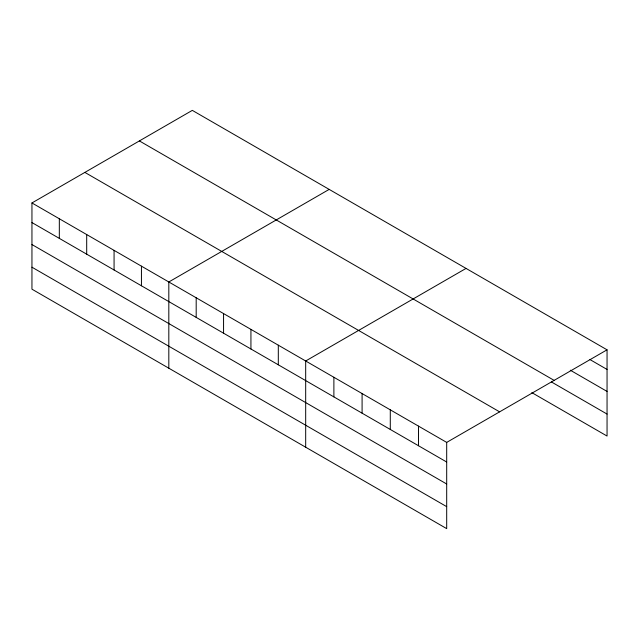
<?xml version="1.0" encoding="UTF-8"?>
<svg xmlns="http://www.w3.org/2000/svg" width="639" height="639" viewBox="0 0 639 639"><rect width="100%" height="100%" fill="white"/><g stroke="black" fill="none" stroke-linecap="round" stroke-linejoin="round"><path stroke-width="0.96" d="M31.95 202.954L446.693 442.404L446.693 528.629L31.95 289.179L31.95 202.954L192.307 110.371L607.05 349.821L607.05 436.046L531.84 392.626M329.173 189.392L168.816 281.975L168.816 368.192M466.039 268.412L305.682 360.987L305.682 447.212M446.693 442.404L607.05 349.821M589.957 359.565L607.05 369.438M570.3 370.205L607.05 391.419M139.39 140.923L554.133 380.373M551.497 381.994L607.05 414.064M84.867 172.402L499.61 411.851M31.95 222.572L446.693 462.021M31.95 244.545L446.693 484.003M31.95 267.198L446.693 506.647M418.489 426.125L418.489 445.734M390.285 409.839L390.285 429.456M362.089 393.56L362.089 413.169M333.885 377.274L333.885 396.891M278.308 345.188L278.308 364.805M250.935 329.381L250.935 348.998M223.562 313.581L223.562 333.191M196.189 297.774L196.189 317.391M141.443 266.167L141.443 285.785M114.069 250.368L114.069 269.977M86.696 234.561L86.696 254.178M59.323 218.762L59.323 238.371"/></g></svg>
